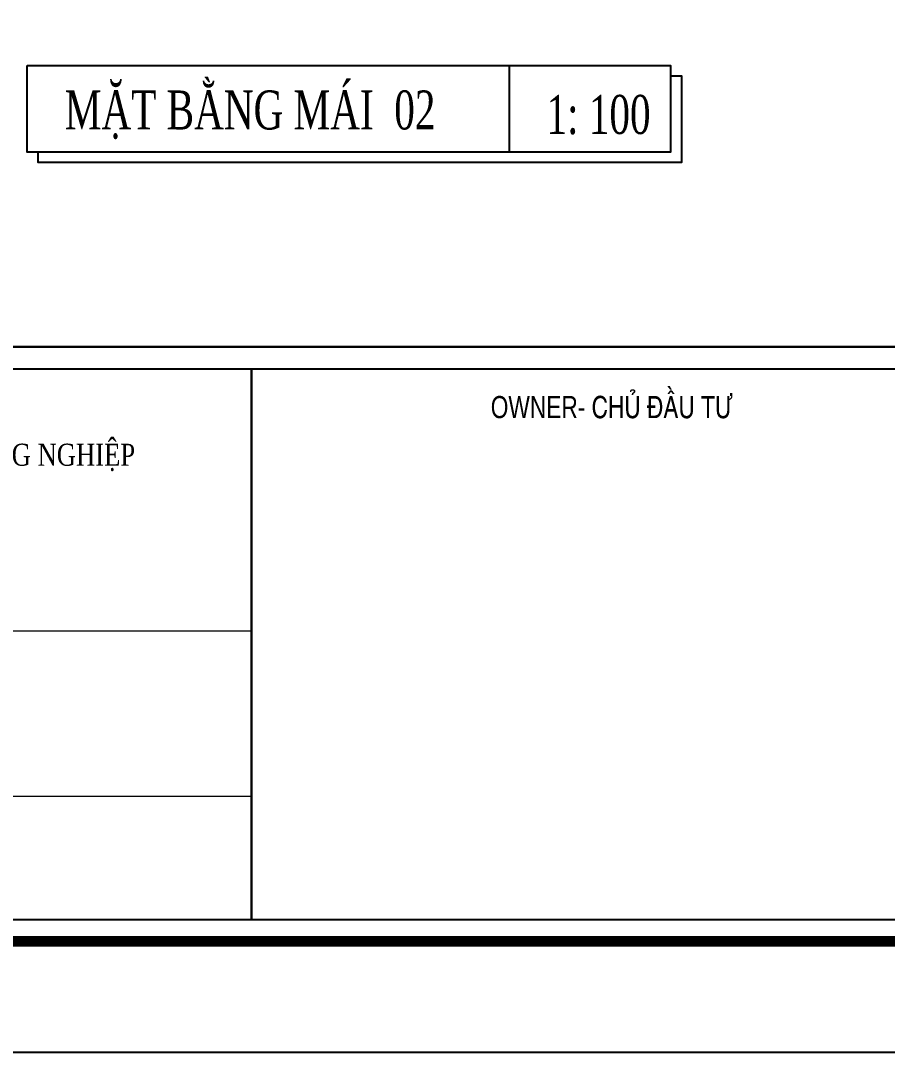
# Model space of a CAD drawing. Header units: inches. Extents: x 315041 to 662841, y -45540 to -35018.
# Drawn here: x 331453.5 to 331524.3, y -36052.2 to -35968 of the extents above; entities that cross this region are included whole.
import ezdxf
from ezdxf.enums import TextEntityAlignment as Align

# ---------------------------------------------------------------- set-up
doc = ezdxf.new("R2010")
doc.units = ezdxf.units.IN
doc.header["$MEASUREMENT"] = 0
for name, color, linetype in [('2', 2, 'Continuous'), ('7', 7, 'Continuous'), ('BAO KHUNG', 31, 'Continuous')]:
    doc.layers.add(name, color=color, linetype=linetype)
doc.layers.add('Cover text', color=7, linetype='Continuous', true_color=0x52370f)
doc.layers.add('S-Hatch', color=8, linetype='Continuous', lineweight=9)
doc.styles.add('ST1', font='times.ttf', dxfattribs={"width": 0.7})
doc.styles.add('ST3', font='times.ttf', dxfattribs={"width": 0.8})
doc.styles.get("Standard").update_dxf_attribs({"font": 'VHARIALN.TTF'})

# ---------------------------------------------------------------- blocks, each defined once
blk = doc.blocks.new('A$C75D82031')
at = {"layer": '2', "color": 157, "linetype": 'Continuous'}
blk.add_lwpolyline([(0, 420), (594, 420), (594, 0), (0, 0)], close=True, dxfattribs=at)
at = {"layer": '7', "color": 147, "linetype": 'Continuous'}
blk.add_lwpolyline([(12.331, 57.61), (581.669, 57.61), (581.669, 409.19), (12.331, 409.19)], close=True, dxfattribs=at)
at = {"layer": 'BAO KHUNG', "color": 167, "linetype": 'Continuous', "const_width": 0.871}
blk.add_lwpolyline([(10.588, 9.067), (583.412, 9.067), (583.412, 410.933), (10.588, 410.933)], close=True, dxfattribs=at)
at = {"layer": 'BAO KHUNG', "color": 7}
for points in [[(12.331, 55.81), (80.92, 55.81), (80.92, 10.81), (12.331, 10.81)], [(80.92, 55.81), (144.951, 55.81), (144.951, 10.81), (80.92, 10.81)]]:
    blk.add_lwpolyline(points, close=True, dxfattribs=at)
at = {"layer": 'S-Hatch'}
for p, q in [((12.331, 34.427), (80.92, 34.427)), ((80.92, 20.881), (12.331, 20.881))]:
    blk.add_line(p, q, dxfattribs=at)
at = {"layer": 'BAO KHUNG', "color": 7, "linetype": 'Continuous', "width": 0.9}
blk.add_text(' OWNER- CHñ §ÇU T¦', height=1.8, dxfattribs=at).set_placement((99.943, 51.792))
at = {"layer": 'Cover text', "linetype": 'Continuous', "style": 'ST3', "width": 0.8}
blk.add_text('MỞ RỘNG XƯỞNG SẢN XUẤT SƠN CÔNG NGHIỆP', height=1.8, dxfattribs=at).set_placement((46.246, 47.898), align=Align.CENTER)

msp = doc.modelspace()

# ---------------------------------------------------------------- linework, layer by layer
msp.add_line((331493.4113, -35971.6482), (331493.4113, -35978.7221))
at = {"color": 8}
msp.add_lwpolyline([(331403.7734, -35643.0427), (331973.1113, -35643.0427), (331973.1113, -35994.6225), (331403.7734, -35994.6225)], close=True, dxfattribs=at)
msp.add_lwpolyline([(331454.0175, -35971.6482), (331506.5803, -35971.6482), (331506.5803, -35978.7221), (331454.0175, -35978.7221)], close=True)

# ---------------------------------------------------------------- block references
at = {"color": 1}
msp.add_blockref('A$C75D82031', (331391.4424, -36052.2326), dxfattribs=at)

# ---------------------------------------------------------------- next in the draw order: texts
at = {"color": 3, "linetype": 'Continuous', "insert": (331496.4562, -35975.6853), "char_height": 3.18182, "attachment_point": 4, "style": 'ST1', "bg_fill": 3, "box_fill_scale": 1.25, "bg_fill_color": 256, "bg_fill_true_color": 13158600, "bg_fill_transparency": 3139400}
msp.add_mtext('\\A1;1: 100', dxfattribs=at)

# ---------------------------------------------------------------- next in the draw order: linework, layer by layer
msp.add_lwpolyline([(331506.5803, -35972.4938), (331507.4784, -35972.4938), (331507.4784, -35979.5677), (331454.9157, -35979.5677), (331454.9157, -35978.7221)])

# ---------------------------------------------------------------- next in the draw order: texts
at = {"color": 3, "linetype": 'Continuous', "insert": (331457.1065, -35975.6853), "char_height": 3.181818, "attachment_point": 4, "style": 'ST1', "bg_fill": 3, "box_fill_scale": 1.25, "bg_fill_color": 256, "bg_fill_true_color": 13158600, "bg_fill_transparency": 3139304}
msp.add_mtext('\\A1;MẶT BẰNG MÁI  02', dxfattribs=at)

doc.saveas('drawing.dxf')
